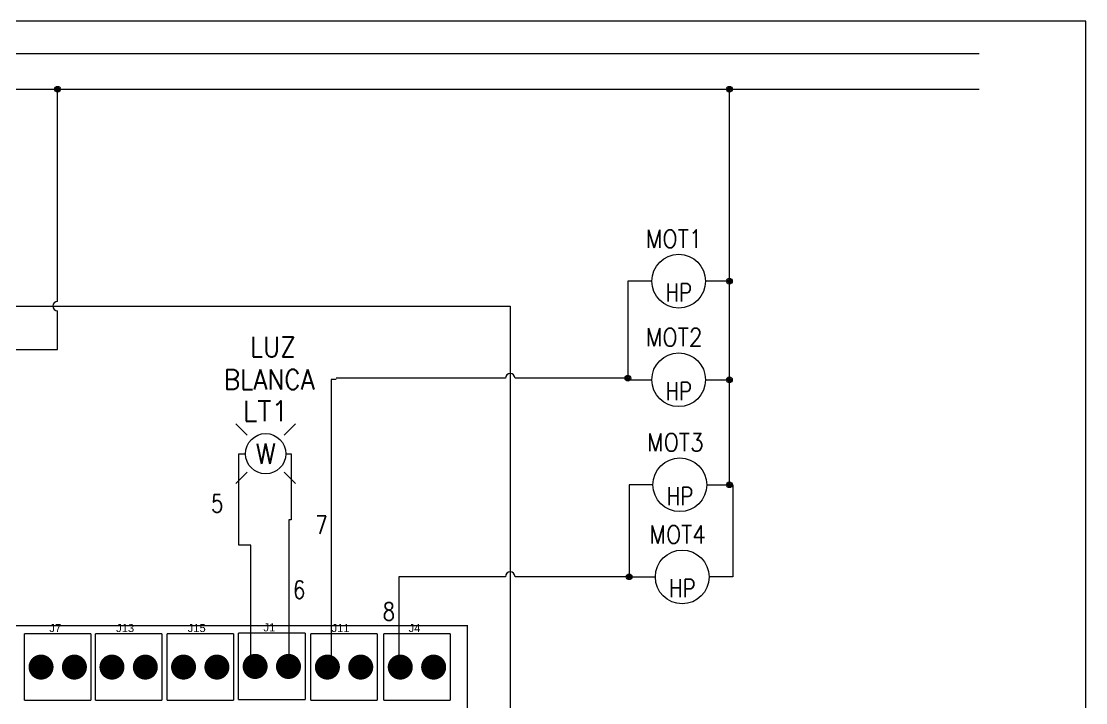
# Model space of a CAD drawing. Header units: inches. Extents: x 15 to 148, y 10 to 111.
# Drawn here: x 136.51 to 147.66, y 103.63 to 110.76 of the extents above; entities that cross this region are included whole.
import ezdxf
from ezdxf.enums import TextEntityAlignment as Align

# ---------------------------------------------------------------- set-up
doc = ezdxf.new("R2010")
doc.units = ezdxf.units.IN
doc.header["$MEASUREMENT"] = 0
for name, color, linetype in [('BLK_12AWG', 7, 'Continuous'), ('DESC', 250, 'Continuous'), ('MISC', 250, 'Continuous'), ('SYMS', 7, 'Continuous'), ('TAGS', 250, 'Continuous'), ('WIREFIXED', 160, 'Continuous')]:
    doc.layers.add(name, color=color, linetype=linetype)
doc.styles.add('WD', font='romans.shx')

# ---------------------------------------------------------------- blocks, each defined once
blk = doc.blocks.new('EPAD')
at = {"const_width": 0.5}
blk.add_lwpolyline([(-0.25, 0, 1), (0.25, 0, 1)], format="xyb", close=True, dxfattribs=at)
blk = doc.blocks.new('CBA2Board')
at = {"const_width": 0.008}
for points in [[(154.6751, 100.9212), (162.5311, 100.9212), (162.5311, 105.055), (154.6751, 105.055), (154.6751, 100.9212)], [(154.6751, 100.9212), (162.5311, 100.9212), (162.5311, 105.055), (154.6751, 105.055), (154.6751, 100.9212)], [(154.6751, 100.9212), (162.5311, 100.9212), (162.5311, 105.055), (154.6751, 105.055), (154.6751, 100.9212)], [(159.8764, 105.007), (159.8764, 104.607)], [(159.8764, 105.007), (160.2764, 105.007)], [(159.8764, 105.007), (159.8764, 104.607)], [(159.8764, 105.007), (160.2764, 105.007)], [(159.8764, 105.007), (159.8764, 104.607)], [(159.8764, 105.007), (160.2764, 105.007)], [(160.2764, 105.007), (160.2764, 104.607)], [(160.2764, 105.007), (160.2764, 104.607)], [(160.2764, 105.007), (160.2764, 104.607)], [(160.3016, 105.007), (160.3016, 104.607)], [(160.3016, 105.007), (160.7016, 105.007)], [(160.3016, 105.007), (160.3016, 104.607)], [(160.3016, 105.007), (160.7016, 105.007)], [(160.3016, 105.007), (160.3016, 104.607)], [(160.3016, 105.007), (160.7016, 105.007)], [(160.7016, 105.007), (160.7016, 104.607)], [(160.7016, 105.007), (160.7016, 104.607)], [(160.7016, 105.007), (160.7016, 104.607)], [(160.7307, 105.007), (160.7307, 104.607)], [(160.7307, 105.007), (161.1307, 105.007)], [(160.7307, 105.007), (160.7307, 104.607)], [(160.7307, 105.007), (161.1307, 105.007)], [(160.7307, 105.007), (160.7307, 104.607)], [(160.7307, 105.007), (161.1307, 105.007)], [(161.1307, 105.007), (161.1307, 104.607)], [(161.1307, 105.007), (161.1307, 104.607)], [(161.1307, 105.007), (161.1307, 104.607)], [(161.1598, 105.0109), (161.1598, 104.6109)], [(161.1598, 105.0109), (161.5598, 105.0109)], [(161.1598, 105.0109), (161.1598, 104.6109)], [(161.1598, 105.0109), (161.5598, 105.0109)], [(161.1598, 105.0109), (161.1598, 104.6109)], [(161.1598, 105.0109), (161.5598, 105.0109)], [(161.5598, 105.0109), (161.5598, 104.6109)], [(161.5598, 105.0109), (161.5598, 104.6109)], [(161.5598, 105.0109), (161.5598, 104.6109)], [(161.5929, 105.007), (161.5929, 104.607)], [(161.5929, 105.007), (161.9929, 105.007)], [(161.5929, 105.007), (161.5929, 104.607)], [(161.5929, 105.007), (161.9929, 105.007)], [(161.5929, 105.007), (161.5929, 104.607)], [(161.5929, 105.007), (161.9929, 105.007)], [(161.9929, 105.007), (161.9929, 104.607)], [(161.9929, 105.007), (161.9929, 104.607)], [(161.9929, 105.007), (161.9929, 104.607)], [(162.0299, 105.007), (162.0299, 104.607)], [(162.0299, 105.007), (162.4299, 105.007)], [(162.0299, 105.007), (162.0299, 104.607)], [(162.0299, 105.007), (162.4299, 105.007)], [(162.0299, 105.007), (162.0299, 104.607)], [(162.0299, 105.007), (162.4299, 105.007)], [(162.4299, 105.007), (162.4299, 104.607)], [(162.4299, 105.007), (162.4299, 104.607)], [(162.4299, 105.007), (162.4299, 104.607)], [(159.8764, 104.607), (160.2764, 104.607)], [(159.8764, 104.607), (160.2764, 104.607)], [(159.8764, 104.607), (160.2764, 104.607)], [(160.3016, 104.607), (160.7016, 104.607)], [(160.3016, 104.607), (160.7016, 104.607)], [(160.3016, 104.607), (160.7016, 104.607)], [(160.7307, 104.607), (161.1307, 104.607)], [(160.7307, 104.607), (161.1307, 104.607)], [(160.7307, 104.607), (161.1307, 104.607)], [(161.1598, 104.6109), (161.5598, 104.6109)], [(161.1598, 104.6109), (161.5598, 104.6109)], [(161.1598, 104.6109), (161.5598, 104.6109)], [(161.5929, 104.607), (161.9929, 104.607)], [(161.5929, 104.607), (161.9929, 104.607)], [(161.5929, 104.607), (161.9929, 104.607)], [(162.0299, 104.607), (162.4299, 104.607)], [(162.0299, 104.607), (162.4299, 104.607)], [(162.0299, 104.607), (162.4299, 104.607)]]:
    blk.add_lwpolyline(points, dxfattribs=at)
at = {"xscale": 0.15, "yscale": 0.15}
for p in [(159.9764, 104.807), (160.1764, 104.807), (160.4016, 104.807), (160.6016, 104.807), (160.8307, 104.807), (161.0307, 104.807), (161.2598, 104.8109), (161.4598, 104.8109), (161.6929, 104.807), (161.8929, 104.807), (162.1299, 104.807), (162.3299, 104.807)]:
    blk.add_blockref('EPAD', p, dxfattribs=at)
at = {"width": 1.041667}
for s, p in [('J7', (160.0264, 105.017)), ('J7', (160.0264, 105.017)), ('J7', (160.0264, 105.017)), ('J13', (160.4266, 105.017)), ('J13', (160.4266, 105.017)), ('J13', (160.4266, 105.017)), ('J15', (160.8557, 105.017)), ('J15', (160.8557, 105.017)), ('J15', (160.8557, 105.017)), ('J1', (161.3098, 105.0209)), ('J1', (161.3098, 105.0209)), ('J1', (161.3098, 105.0209)), ('J11', (161.7179, 105.017)), ('J11', (161.7179, 105.017)), ('J11', (161.7179, 105.017)), ('J4', (162.1799, 105.017)), ('J4', (162.1799, 105.017)), ('J4', (162.1799, 105.017))]:
    blk.add_text(s, height=0.048, dxfattribs=at).set_placement(p)
blk = doc.blocks.new('WDDOT')
for radius in [0.03, 0.0187, 0.00929]:
    blk.add_circle((0, 0), radius)
blk = doc.blocks.new('HMO12')
blk.add_circle((0, 0), 0.1875)
at = {"style": 'WD'}
for tag, width, p in [('INST', 0.7, (-0.0257, 0.5595)), ('LOC', 0.7, (-0.0257, 0.3899)), ('TAG1', 0.9, (-0.0312, 0.2336)), ('RATING1', 0.8, (0, 0))]:
    blk.add_attdef(tag, text='', height=0.125, dxfattribs=dict(at, width=width)).set_placement(p, align=Align.CENTER)
at = {"style": 'WD', "flags": 9}
blk.add_attdef('FAMILY', text='', height=0.01, dxfattribs=at).set_placement((-0.0053, 0.1698), align=Align.CENTER)
at = {"linetype": 'Continuous', "style": 'WD', "flags": 1}
for tag, p in [('CAT', (0, 0.1593)), ('MFG', (0, 0.1404))]:
    blk.add_attdef(tag, text='', height=0.01, dxfattribs=at).set_placement(p, align=Align.MIDDLE)
at = {"style": 'WD'}
for tag, p, width in [('DESC1', (1.126, 0.0461), 0.9), ('DESC2', (1.126, -0.1101), 0.9), ('DESC3', (1.126, -0.2664), 0.9), ('RATING3', (1.125, -0.4226), 0.8), ('RATING4', (1.125, -0.5789), 0.8), ('WDTAGALT', (1.125, -0.75), 0.7)]:
    blk.add_attdef(tag, p, '', height=0.125, dxfattribs=dict(at, width=width))
at = {"linetype": 'Continuous', "style": 'WD', "flags": 9}
blk.add_attdef('ASSYCODE', text='', height=0.01, dxfattribs=at).set_placement((0, 0.125), align=Align.CENTER)
at = {"style": 'WD', "flags": 1}
for tag, p in [('X4TERM01', (-0.1875, 0)), ('X1TERM02', (0.1875, 0)), ('X0TERM03', (0.1326, -0.1326))]:
    blk.add_attdef(tag, p, '', height=0.0125, dxfattribs=at)
at = {"linetype": 'Continuous', "style": 'WD'}
blk.add_attdef('TERM01', text='', height=0.125, dxfattribs=at).set_placement((-0.2312, -0.0349), align=Align.TOP_RIGHT)
at = {"style": 'WD', "width": 0.8}
blk.add_attdef('RATING2', text='', height=0.125, dxfattribs=at).set_placement((0.0012, -0.0165), align=Align.TOP_CENTER)
at = {"linetype": 'Continuous', "style": 'WD'}
for tag, p in [('TERM02', (0.2312, -0.0349)), ('TERM03', (0.0625, -0.2188))]:
    blk.add_attdef(tag, text='', height=0.125, dxfattribs=at).set_placement(p, align=Align.TOP_LEFT)
blk = doc.blocks.new('HLT1W')
for p, q in [((-0.1149, 0.1149), (-0.1856, 0.1856)), ((0.1149, 0.1149), (0.1856, 0.1856)), ((-0.1149, -0.1149), (-0.1856, -0.1856)), ((0.1149, -0.1149), (0.1856, -0.1856))]:
    blk.add_line(p, q)
blk.add_circle((0, 0), 0.125)
at = {"style": 'WD', "width": 0.7}
for tag, p in [('INST', (0.0055, 0.5282)), ('LOC', (0.0055, 0.3586))]:
    blk.add_attdef(tag, text='', height=0.125, dxfattribs=at).set_placement(p, align=Align.CENTER)
at = {"style": 'WD'}
blk.add_attdef('TAG1', text='', height=0.125, dxfattribs=at).set_placement((0, 0.2024), align=Align.CENTER)
at = {"style": 'WD', "flags": 9}
blk.add_attdef('FAMILY', text='', height=0.01, dxfattribs=at).set_placement((-0.0053, 0.1606), align=Align.CENTER)
at = {"linetype": 'Continuous', "style": 'WD', "flags": 1}
for tag, p in [('CAT', (0, 0.1403)), ('MFG', (0, 0.1208))]:
    blk.add_attdef(tag, text='', height=0.01, dxfattribs=at).set_placement(p, align=Align.MIDDLE)
at = {"linetype": 'Continuous', "style": 'WD', "flags": 9}
blk.add_attdef('ASSYCODE', text='', height=0.01, dxfattribs=at).set_placement((-0.001, 0.0957), align=Align.CENTER)
at = {"style": 'WD'}
for tag, p, width in [('DESC1', (1.125, 0), 0.9), ('WDTAGALT', (1.125, -0.3125), 0.7)]:
    blk.add_attdef(tag, p, '', height=0.125, dxfattribs=dict(at, width=width))
blk.add_attdef('COLOR', text='', height=0.125, dxfattribs=at).set_placement((0, 0), align=Align.MIDDLE)
at = {"style": 'WD', "flags": 1}
for tag, p in [('X4TERM01', (-0.125, 0)), ('X1TERM02', (0.125, 0))]:
    blk.add_attdef(tag, p, '', height=0.0125, dxfattribs=at)
at = {"linetype": 'Continuous', "style": 'WD', "flags": 8}
blk.add_attdef('TERM01', text='', height=0.125, dxfattribs=at).set_placement((-0.175, -0.0314), align=Align.TOP_RIGHT)
blk.add_attdef('TERM02', text='', height=0.125, dxfattribs=at).set_placement((0.175, -0.0314), align=Align.TOP_LEFT)
at = {"style": 'WD', "width": 0.9}
blk.add_attdef('DESC2', text='', height=0.125, dxfattribs=at).set_placement((1.125, -0.0312), align=Align.TOP_LEFT)
blk = doc.blocks.new('WD_WNV')
at = {"style": 'WD', "flags": 1}
for tag, p in [('W01USER', (-0.0625, 0.0938)), ('W02USER', (-0.0625, 0.0859)), ('W03USER', (-0.0625, 0.0781)), ('W04USER', (-0.0625, 0.0703)), ('W05USER', (-0.0625, 0.0625)), ('W06USER', (-0.0625, 0.0547)), ('W07USER', (-0.0625, 0.0469)), ('W08USER', (-0.0625, 0.0391)), ('W09USER', (-0.0625, 0.0312)), ('W10USER', (-0.0625, 0.0234))]:
    blk.add_attdef(tag, text='', height=0.005, dxfattribs=at).set_placement(p, align=Align.CENTER)
at = {"linetype": 'Continuous', "style": 'WD', "width": 0.8}
blk.add_attdef('WIRENO', text='', height=0.125, dxfattribs=at).set_placement((-0.05, 0), align=Align.MIDDLE_RIGHT)
blk = doc.blocks.new('WD_WNH')
at = {"linetype": 'Continuous', "style": 'WD', "width": 0.8}
blk.add_attdef('WIRENO', text='', height=0.125, dxfattribs=at).set_placement((0, 0.0625), align=Align.CENTER)
at = {"style": 'WD', "flags": 1}
for tag, p in [('W01USER', (0, 0.0781)), ('W02USER', (0, 0.0703)), ('W03USER', (0, 0.0625)), ('W04USER', (0, 0.0547)), ('W05USER', (0, 0.0469)), ('W06USER', (0, 0.0391)), ('W07USER', (0, 0.0312)), ('W08USER', (0, 0.0234)), ('W09USER', (0, 0.0156)), ('W10USER', (0, 0.0078))]:
    blk.add_attdef(tag, text='', height=0.005, dxfattribs=at).set_placement(p, align=Align.CENTER)

msp = doc.modelspace()

# ---------------------------------------------------------------- linework, layer by layer
at = {"color": 7, "linetype": 'Continuous'}
for p, q in [((147.66, 110.759), (126.91, 110.759)), ((147.66, 94.574), (147.66, 110.759))]:
    msp.add_line(p, q, dxfattribs=at)
at = {"layer": 'BLK_12AWG'}
for p, q in [((132.513, 110.422), (146.543, 110.422)), ((132.498, 110.048), (146.543, 110.048)), ((136.894, 107.828), (136.894, 110.048)), ((143.929, 108.039), (143.929, 110.048)), ((143.116, 108.039), (142.866, 108.039)), ((142.866, 108.039), (142.866, 107.007)), ((143.929, 108.039), (143.679, 108.039)), ((143.929, 107.007), (143.929, 108.039)), ((135.924, 107.778), (141.634, 107.778)), ((136.894, 107.324), (136.894, 107.728)), ((141.634, 107.778), (141.634, 100.746)), ((136.342, 107.324), (136.894, 107.324)), ((139.81, 107.01), (139.758, 107.01)), ((139.758, 107.01), (139.758, 103.978)), ((141.584, 107.023), (139.81, 107.023)), ((142.866, 107.023), (141.684, 107.023)), ((142.866, 107.007), (143.116, 107.007)), ((143.679, 107.007), (143.929, 107.007)), ((143.929, 105.908), (143.929, 107.007)), ((138.792, 105.655), (138.792, 106.233)), ((138.792, 106.233), (138.863, 106.233)), ((139.284, 106.233), (139.341, 106.233)), ((139.341, 106.233), (139.341, 105.542)), ((143.129, 105.908), (142.879, 105.908)), ((142.879, 105.908), (142.879, 104.943)), ((143.692, 105.908), (143.966, 105.908)), ((143.966, 105.908), (143.966, 104.943)), ((138.792, 105.277), (138.792, 105.655)), ((138.792, 105.655), (138.792, 105.655)), ((139.341, 105.542), (139.316, 105.542)), ((139.316, 105.542), (139.316, 104.029)), ((138.919, 105.277), (138.792, 105.277)), ((138.919, 104.048), (138.919, 105.277)), ((141.584, 104.946), (140.468, 104.946)), ((140.468, 104.946), (140.468, 104.004)), ((142.879, 104.946), (141.684, 104.946)), ((142.879, 104.943), (143.154, 104.943)), ((143.966, 104.943), (143.716, 104.943))]:
    msp.add_line(p, q, dxfattribs=at)
for centre, start, end in [((136.894, 107.778), 90, 270), ((141.634, 107.023), 0, 180), ((141.634, 104.946), 0, 180)]:
    msp.add_arc(centre, 0.05, start, end, dxfattribs=at)

# ---------------------------------------------------------------- block references
at = {"layer": 'BLK_12AWG', "xscale": 1.74680064, "yscale": 1.74680064, "zscale": 1.74680064}
msp.add_blockref('CBA2Board', (-142.726, -79.077), dxfattribs=at)
at = {"layer": 'SYMS'}
for p in [(136.894, 110.048), (143.929, 110.048), (143.929, 108.039), (142.866, 107.023), (143.929, 107.007), (143.929, 105.908), (142.879, 104.946)]:
    msp.add_blockref('WDDOT', p, dxfattribs=at)
ref = msp.add_blockref('HMO12', (143.398, 108.039), dxfattribs=dict(at, xscale=1.5, yscale=1.5, zscale=1.5))
ref.add_attrib('RATING2', 'HP', dxfattribs={"layer": 'MISC', "height": 0.1875, "style": 'WD', "width": 0.8}).set_placement((143.399, 108.014), align=Align.TOP_CENTER)
ref.add_attrib('TAG1', 'MOT1', dxfattribs={"layer": 'TAGS', "height": 0.1875, "style": 'WD', "width": 0.9}).set_placement((143.351, 108.389), align=Align.CENTER)
ref = msp.add_blockref('HLT1W', (139.073, 106.233), dxfattribs=dict(at, xscale=1.6875, yscale=1.6875, zscale=1.6875))
ref.add_attrib('DESC2', 'BLANCA', dxfattribs={"layer": 'DESC', "height": 0.2109, "style": 'WD', "width": 0.9}).set_placement((138.634, 107.115), align=Align.TOP_LEFT)
ref.add_attrib('DESC1', 'LUZ', (138.908, 107.246), dxfattribs={"layer": 'DESC', "height": 0.2109, "style": 'WD', "width": 0.9})
ref.add_attrib('TAG1', 'LT1', dxfattribs={"layer": 'TAGS', "height": 0.2109, "style": 'WD'}).set_placement((139.073, 106.575), align=Align.CENTER)
ref.add_attrib('COLOR', 'W', dxfattribs={"layer": 'MISC', "height": 0.211, "style": 'WD'}).set_placement((139.073, 106.233), align=Align.MIDDLE)
ref = msp.add_blockref('HMO12', (143.398, 107.007), dxfattribs=dict(at, xscale=1.5, yscale=1.5, zscale=1.5))
ref.add_attrib('RATING2', 'HP', dxfattribs={"layer": 'MISC', "height": 0.1875, "style": 'WD', "width": 0.8}).set_placement((143.399, 106.982), align=Align.TOP_CENTER)
ref.add_attrib('TAG1', 'MOT2', dxfattribs={"layer": 'TAGS', "height": 0.1875, "style": 'WD', "width": 0.9}).set_placement((143.351, 107.358), align=Align.CENTER)
ref = msp.add_blockref('HMO12', (143.41, 105.908), dxfattribs=dict(at, xscale=1.5, yscale=1.5, zscale=1.5))
ref.add_attrib('RATING2', 'HP', dxfattribs={"layer": 'MISC', "height": 0.1875, "style": 'WD', "width": 0.8}).set_placement((143.412, 105.883), align=Align.TOP_CENTER)
ref.add_attrib('TAG1', 'MOT3', dxfattribs={"layer": 'TAGS', "height": 0.1875, "style": 'WD', "width": 0.9}).set_placement((143.364, 106.259), align=Align.CENTER)
ref = msp.add_blockref('HMO12', (143.435, 104.943), dxfattribs=dict(at, xscale=1.5, yscale=1.5, zscale=1.5))
ref.add_attrib('RATING2', 'HP', dxfattribs={"layer": 'MISC', "height": 0.1875, "style": 'WD', "width": 0.8}).set_placement((143.437, 104.919), align=Align.TOP_CENTER)
ref.add_attrib('TAG1', 'MOT4', dxfattribs={"layer": 'TAGS', "height": 0.1875, "style": 'WD', "width": 0.9}).set_placement((143.388, 105.294), align=Align.CENTER)
at = {"layer": 'WIREFIXED'}
ref = msp.add_blockref('WD_WNH', (138.566, 105.525), dxfattribs=dict(at, xscale=1.5, yscale=1.5, zscale=1.5))
ref.add_attrib('WIRENOF', '5', dxfattribs={"linetype": 'Continuous', "height": 0.188, "style": 'WD', "width": 0.8}).set_placement((138.566, 105.618), align=Align.CENTER)
ref = msp.add_blockref('WD_WNV', (139.798, 105.49), dxfattribs=dict(at, xscale=1.5, yscale=1.5, zscale=1.5))
ref.add_attrib('WIRENOF', '7', dxfattribs={"linetype": 'Continuous', "height": 0.188, "style": 'WD', "width": 0.8}).set_placement((139.723, 105.49), align=Align.MIDDLE_RIGHT)
ref = msp.add_blockref('WD_WNH', (138.861, 104.622), dxfattribs=dict(at, xscale=1.5, yscale=1.5, zscale=1.5))
ref.add_attrib('WIRENOF', '6', dxfattribs={"linetype": 'Continuous', "height": 0.188, "style": 'WD', "width": 0.8}).set_placement((139.423, 104.716), align=Align.CENTER)
ref = msp.add_blockref('WD_WNV', (140.503, 104.582), dxfattribs=dict(at, xscale=1.5, yscale=1.5, zscale=1.5))
ref.add_attrib('WIRENOF', '8', dxfattribs={"linetype": 'Continuous', "height": 0.188, "style": 'WD', "width": 0.8}).set_placement((140.428, 104.582), align=Align.MIDDLE_RIGHT)

doc.saveas('drawing.dxf')
